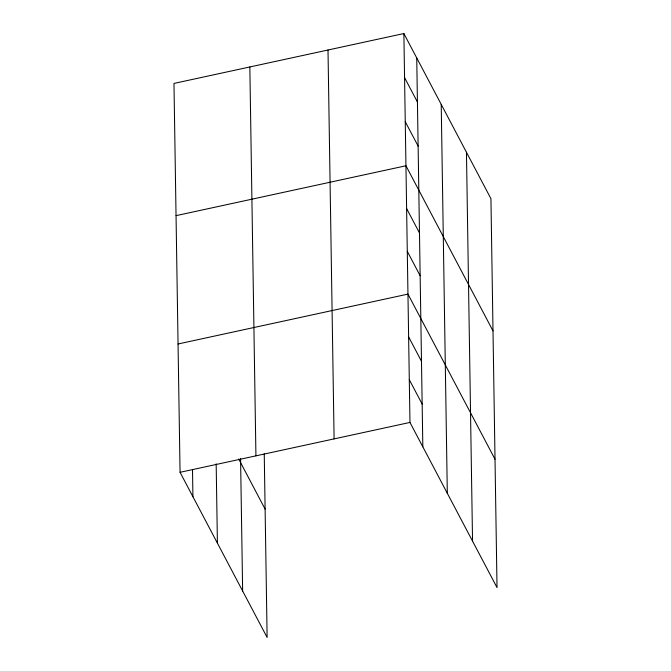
<?xml version="1.0" encoding="UTF-8"?>
<svg xmlns="http://www.w3.org/2000/svg" width="671" height="671" viewBox="0 0 671 671"><rect width="100%" height="100%" fill="white"/><g stroke="black" fill="none" stroke-linecap="round" stroke-linejoin="round"><path stroke-width="1.01" d="M403.875 33.55L409.964 422.436L497.026 587.578L490.937 198.691L403.875 33.55L173.974 83.422L180.063 472.309L267.125 637.45L264.248 453.822M176.037 215.651L405.947 165.771L493.009 330.912M178.05 343.98L407.951 294.108L495.022 459.241M180.063 472.309L409.964 422.436M404.563 77.626L417.429 102.034M405.25 121.694L418.125 146.102M406.609 208.547L419.484 232.954M407.28 251.323L420.155 275.739M408.622 336.884L421.489 361.292M409.293 379.66L422.16 404.068M238.691 458.998L265.12 509.121M466.454 152.25L472.543 541.136M441.224 104.399L447.314 493.286M416.741 57.958L422.831 446.844M328.002 50.006L334.099 438.893M249.838 66.966L255.928 455.852M240.57 458.503L242.642 591.008M216.171 463.862L217.412 543.158M192.502 469.591L192.929 496.725"/></g></svg>
